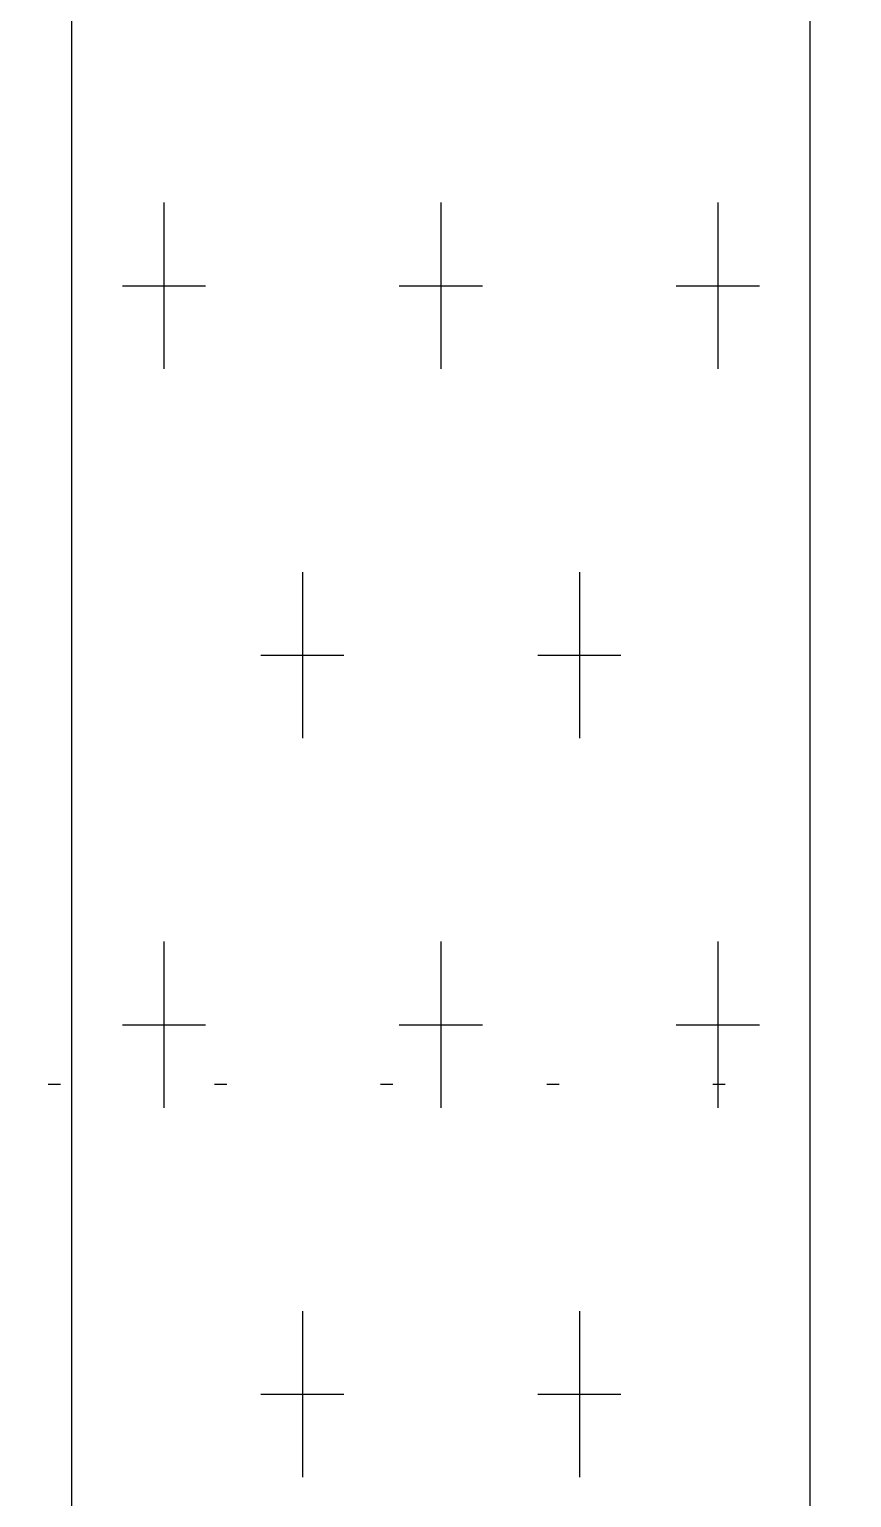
# Model space of a CAD drawing. Header units: millimetres. Extents: x -1499 to 6658, y -12483 to -6008.
# Drawn here: x 1319.7 to 1326.38, y -11120.41 to -11108.49 of the extents above; entities that cross this region are included whole.
import ezdxf

# ---------------------------------------------------------------- set-up
doc = ezdxf.new("R2010")
doc.units = ezdxf.units.MM
doc.linetypes.add('A-DOTLN01H', pattern=[0.125, 0, -0.125])
doc.layers.add('CR-GRID', color=56, linetype='A-DOTLN01H')
doc.layers.add('Layer', color=7, linetype='Continuous')

# ---------------------------------------------------------------- blocks, each defined once
blk = doc.blocks.new('TB-2')
at = {"layer": 'Layer'}
for points in [[(-1, -9), (-1, -12), (1, -12), (1, -9), (-1, -9)], [(-0.75, -9.7625), (-0.75, -9.9875)], [(0, -9.7625), (0, -9.9875)], [(0.75, -9.7625), (0.75, -9.9875)], [(-0.8625, -9.875), (-0.6375, -9.875)], [(-0.1125, -9.875), (0.1125, -9.875)], [(0.6375, -9.875), (0.8625, -9.875)], [(-0.375, -10.2625), (-0.375, -10.4875)], [(0.375, -10.2625), (0.375, -10.4875)], [(-0.4875, -10.375), (-0.2625, -10.375)], [(0.2625, -10.375), (0.4875, -10.375)], [(-0.75, -10.7625), (-0.75, -10.9875)], [(0, -10.7625), (0, -10.9875)], [(0.75, -10.7625), (0.75, -10.9875)], [(-0.8625, -10.875), (-0.6375, -10.875)], [(-0.1125, -10.875), (0.1125, -10.875)], [(0.6375, -10.875), (0.8625, -10.875)], [(-0.375, -11.2625), (-0.375, -11.4875)], [(0.375, -11.2625), (0.375, -11.4875)], [(-0.4875, -11.375), (-0.2625, -11.375)], [(0.2625, -11.375), (0.4875, -11.375)]]:
    blk.add_lwpolyline(points, dxfattribs=at)

msp = doc.modelspace()

# ---------------------------------------------------------------- linework, layer by layer
at = {"layer": 'CR-GRID', "linetype": 'A-DOTLN01H', "ltscale": 10}
msp.add_line((696.157, -11117.058), (5436.157, -11117.058), dxfattribs=at)

# ---------------------------------------------------------------- block references
at = {"xscale": 3, "yscale": 6, "zscale": 3}
msp.add_blockref('TB-2', (1323.047, -11051.325), dxfattribs=at)

doc.saveas('drawing.dxf')
